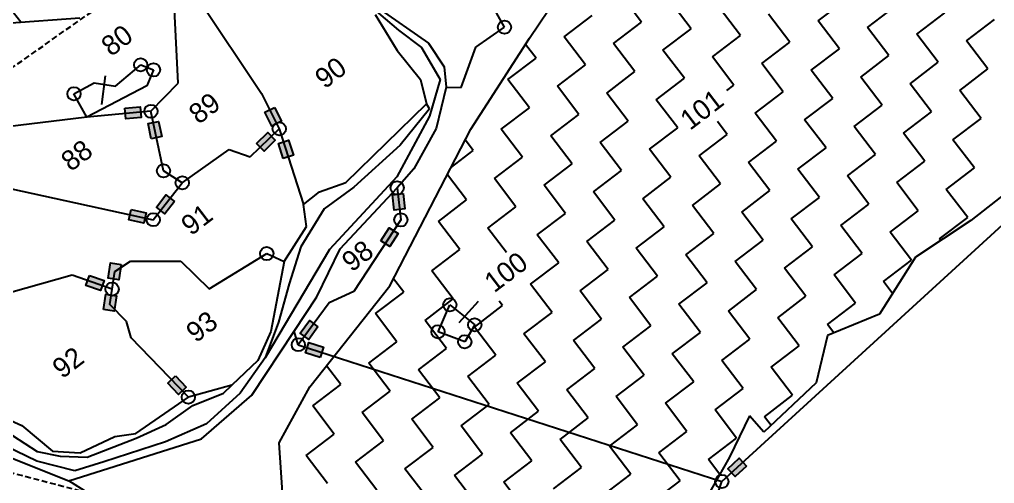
# Model space of a CAD drawing. Header units: metres. Extents: x 306750 to 310181, y 1935577 to 1940721.
# Drawn here: x 308896 to 309753, y 1937824 to 1938232 of the extents above; entities that cross this region are included whole.
import ezdxf

# ---------------------------------------------------------------- set-up
doc = ezdxf.new("R2010")
doc.units = ezdxf.units.M
doc.linetypes.add('DASHED', pattern=[0.75, 0.5, -0.25])
for name, color, linetype in [('LINE_FOOTPATH', 1, 'DASHED'), ('LINE_WATER', 4, 'Continuous'), ('POLY_HATCH', 12, 'Continuous'), ('POLY_PARCEL', 6, 'Continuous'), ('POLY_WATER', 4, 'Continuous'), ('TEXT_PARCEL', 7, 'Continuous')]:
    doc.layers.add(name, color=color, linetype=linetype)
doc.styles.add('TEXT_MAP', font='')
doc.styles.get('TEXT_MAP').set_extended_font_data('Kruti Dev 050')
doc.dimstyles.get("Standard").update_dxf_attribs({"dimtxt": 0.18, "dimasz": 0.18, "dimexe": 0.18, "dimexo": 0.0625, "dimgap": 0.09, "dimtad": 0, "dimtih": 1, "dimtoh": 1, "dimdec": 4, "dimzin": 0, "dimdsep": 46, "dimtxsty": 'Standard', "dimcen": 0.09, "dimadec": 0, "dimazin": 0, "dimtfac": 1, "dimtdec": 4, "dimtofl": 0, "dimtmove": 0, "dimatfit": 3, "dimfxl": 1, "dimtolj": 1, "dimtzin": 0, "dimarcsym": 0})

msp = doc.modelspace()

# ---------------------------------------------------------------- hatches: boundary and pattern name
for points in [[(309003.27, 1938145.48), (309002.43, 1938154.84), (308988.91, 1938153.63), (308989.74, 1938144.27)], [(309117.99, 1938138.02), (309126.36, 1938142.28), (309120.2, 1938154.39), (309111.83, 1938150.13)], [(309018.49, 1938142.11), (309009.3, 1938140.17), (309012.1, 1938126.88), (309021.29, 1938128.81)], [(309120.86, 1938125.51), (309114.31, 1938132.24), (309104.57, 1938122.77), (309111.13, 1938116.04)], [(309132.68, 1938125.49), (309123.74, 1938122.61), (309127.91, 1938109.68), (309136.85, 1938112.57)], [(309016.59, 1938066.91), (309023.97, 1938061.1), (309032.37, 1938071.78), (309024.98, 1938077.59)], [(309225.49, 1938064.29), (309234.83, 1938065.36), (309233.28, 1938078.85), (309223.95, 1938077.78)], [(309005.6, 1938052.82), (309007.59, 1938062), (308994.32, 1938064.88), (308992.32, 1938055.7)], [(309228.95, 1938043.61), (309221.09, 1938048.77), (309213.64, 1938037.42), (309221.49, 1938032.26)], [(308974.37, 1938004.48), (308983.66, 1938003.08), (308985.7, 1938016.5), (308976.41, 1938017.91)], [(308967.5, 1937993.56), (308970.61, 1938002.43), (308957.79, 1938006.92), (308954.68, 1937998.05)], [(308981.53, 1937989.03), (308972.25, 1937990.44), (308970.21, 1937977.01), (308979.5, 1937975.6)], [(309142.88, 1937956.31), (309150.45, 1937950.75), (309158.49, 1937961.69), (309150.92, 1937967.26)], [(309150.51, 1937948.08), (309147.62, 1937939.14), (309160.55, 1937934.97), (309163.43, 1937943.91)], [(309035.94, 1937902.47), (309042.71, 1937908.98), (309033.3, 1937918.77), (309026.53, 1937912.26)], [(309518.36, 1937837.32), (309524.7, 1937830.39), (309534.73, 1937839.55), (309528.39, 1937846.49)]]:
    msp.add_hatch(color=256).paths.add_polyline_path(points)

# ---------------------------------------------------------------- linework, layer by layer
for points in [[(308988.91, 1938153.63), (309002.43, 1938154.84), (309003.27, 1938145.48), (308989.74, 1938144.27)], [(309120.2, 1938154.39), (309126.36, 1938142.28), (309117.99, 1938138.02), (309111.83, 1938150.13)], [(309012.1, 1938126.88), (309009.3, 1938140.17), (309018.49, 1938142.11), (309021.29, 1938128.81)], [(309104.57, 1938122.77), (309114.31, 1938132.24), (309120.86, 1938125.51), (309111.13, 1938116.04)], [(309127.91, 1938109.68), (309123.74, 1938122.61), (309132.68, 1938125.49), (309136.85, 1938112.57)], [(309032.37, 1938071.78), (309023.97, 1938061.1), (309016.59, 1938066.91), (309024.98, 1938077.59)], [(309233.28, 1938078.85), (309234.83, 1938065.36), (309225.49, 1938064.29), (309223.95, 1938077.78)], [(308994.32, 1938064.88), (309007.59, 1938062), (309005.6, 1938052.82), (308992.32, 1938055.7)], [(309213.64, 1938037.42), (309221.09, 1938048.77), (309228.95, 1938043.61), (309221.49, 1938032.26)], [(308985.7, 1938016.5), (308983.66, 1938003.08), (308974.37, 1938004.48), (308976.41, 1938017.91)], [(308957.79, 1938006.92), (308970.61, 1938002.43), (308967.5, 1937993.56), (308954.68, 1937998.05)], [(308970.21, 1937977.01), (308972.25, 1937990.44), (308981.53, 1937989.03), (308979.5, 1937975.6)], [(309158.49, 1937961.69), (309150.45, 1937950.75), (309142.88, 1937956.31), (309150.92, 1937967.26)], [(309160.55, 1937934.97), (309147.62, 1937939.14), (309150.51, 1937948.08), (309163.43, 1937943.91)], [(309033.3, 1937918.77), (309042.71, 1937908.98), (309035.94, 1937902.47), (309026.53, 1937912.26)], [(309534.73, 1937839.55), (309524.7, 1937830.39), (309518.36, 1937837.32), (309528.39, 1937846.49)]]:
    msp.add_lwpolyline(points, close=True)
for centre in [(309322.28, 1938224.84), (309002.8, 1938191.74), (309014, 1938187.28), (308944.24, 1938166.36), (309011.82, 1938150.96), (309124.49, 1938135.6), (309022.83, 1938098.71), (309039.32, 1938088.22), (309228, 1938083.73), (309013.86, 1938055.83), (309231.21, 1938055.62), (309113.49, 1938026.09), (308977.68, 1937994.97), (309274.25, 1937981.15), (309296.13, 1937963.54), (309263.89, 1937957.5), (309141.23, 1937946.14), (309287.37, 1937948.75), (309044.68, 1937900.16), (309513.15, 1937826.19)]:
    msp.add_circle(centre, 5.81)
at = {"layer": 'LINE_FOOTPATH', "ltscale": 10}
for p, q in [((308869.92, 1938175.28), (309039.75, 1938294.21)), ((308865.1, 1937840.23), (309013.25, 1937801.31))]:
    msp.add_line(p, q, dxfattribs=at)
at = {"layer": 'LINE_WATER'}
for p, q in [((309205.69, 1938242.08), (309229.09, 1938222.25)), ((309229.09, 1938222.25), (309249.3, 1938206.98)), ((309249.3, 1938206.98), (309265.8, 1938178.85)), ((309265.8, 1938178.85), (309256.28, 1938146.61)), ((309256.32, 1938153.16), (309253.71, 1938157.51)), ((309256.32, 1938153.16), (309230.56, 1938121.34)), ((309256.28, 1938146.61), (309227.74, 1938093.52)), ((309230.56, 1938121.34), (309189.87, 1938084.38)), ((309227.74, 1938093.52), (309168.68, 1938029.56)), ((309189.87, 1938084.38), (309164.01, 1938065.41)), ((309164.01, 1938065.41), (309143.29, 1938032.04)), ((309168.68, 1938029.56), (309111.99, 1937934.65)), ((309143.29, 1938032.04), (309133.26, 1937999.54)), ((309133.26, 1937999.54), (309123.75, 1937965.99)), ((309123.75, 1937965.99), (309111.99, 1937934.65)), ((309111.99, 1937934.65), (309090.15, 1937903.48)), ((309075.55, 1937903.56), (309082.87, 1937910.67)), ((309048.59, 1937892.83), (309075.55, 1937903.56)), ((309090.15, 1937903.48), (309060.59, 1937876.75)), ((309025.16, 1937876.15), (309048.59, 1937892.83)), ((308998.79, 1937864.21), (309025.16, 1937876.15)), ((309060.59, 1937876.75), (309024.57, 1937860.79)), ((308879.14, 1937873.52), (308911.99, 1937852.48)), ((308911.48, 1937843.99), (308874.76, 1937861.81)), ((308955.87, 1937847.32), (308998.79, 1937864.21)), ((309024.57, 1937860.79), (308970.37, 1937843.49)), ((308911.99, 1937852.48), (308932.01, 1937848.27)), ((308944.84, 1937835.53), (308911.48, 1937843.99)), ((308932.01, 1937848.27), (308955.87, 1937847.32)), ((308970.37, 1937843.49), (308944.84, 1937835.53))]:
    msp.add_line(p, q, dxfattribs=at)
at = {"layer": 'POLY_HATCH'}
for p, q in [((309344.26, 1938215.01), (309438.05, 1938355.05)), ((308885.4, 1938228.28), (308949.37, 1938232.88)), ((309292.86, 1938135.15), (309344.26, 1938215.01)), ((309221.6, 1937997.78), (309292.86, 1938135.15)), ((309764.41, 1938080.52), (309731.82, 1938055.14)), ((309731.82, 1938055.14), (309683.11, 1938023.06)), ((309683.11, 1938023.06), (309651.57, 1937972.82)), ((309151.26, 1937909.06), (309221.6, 1937997.78)), ((309651.57, 1937972.82), (309605.97, 1937954.26)), ((309605.97, 1937954.26), (309595.86, 1937912.54)), ((309124.33, 1937860.11), (309151.26, 1937909.06)), ((309595.86, 1937912.54), (309550.07, 1937869.3)), ((309537.45, 1937883.67), (309519.85, 1937847.4)), ((309550.07, 1937869.3), (309537.45, 1937883.67)), ((309128.37, 1937801.29), (309124.33, 1937860.11)), ((309519.85, 1937847.4), (309494.85, 1937803.25))]:
    msp.add_line(p, q, dxfattribs=at)
at = {"layer": 'POLY_HATCH', "linetype": 'Continuous', "ltscale": 10}
for p, q in [((309442.68, 1938229.21), (309423.91, 1938253.85)), ((309486.1, 1938223.33), (309467.33, 1938247.98)), ((309597.6, 1938230.36), (309622.24, 1938249.13)), ((309641.02, 1938224.48), (309665.67, 1938243.26)), ((308897.45, 1938229.14), (308891.09, 1938237.5)), ((309374.61, 1938216.31), (309399.26, 1938235.08)), ((309529.53, 1938217.46), (309510.75, 1938242.11)), ((309572.95, 1938211.58), (309554.17, 1938236.23)), ((309684.44, 1938218.61), (309709.09, 1938237.38)), ((309418.03, 1938210.43), (309442.68, 1938229.21)), ((309616.37, 1938205.71), (309597.6, 1938230.36)), ((309727.86, 1938212.74), (309752.51, 1938231.51)), ((309461.45, 1938204.56), (309486.1, 1938223.33)), ((309504.88, 1938198.68), (309529.53, 1938217.46)), ((309659.79, 1938199.84), (309641.02, 1938224.48)), ((309703.22, 1938193.96), (309684.44, 1938218.61)), ((309349.96, 1938197.53), (309340.77, 1938209.6)), ((309393.38, 1938191.66), (309374.61, 1938216.31)), ((309436.81, 1938185.78), (309418.03, 1938210.43)), ((309548.3, 1938192.81), (309572.95, 1938211.58)), ((309746.64, 1938188.09), (309727.86, 1938212.74)), ((309480.23, 1938179.91), (309461.45, 1938204.56)), ((309591.72, 1938186.94), (309616.37, 1938205.71)), ((309325.31, 1938178.76), (309349.96, 1938197.53)), ((309368.74, 1938172.88), (309393.38, 1938191.66)), ((309523.65, 1938174.04), (309504.88, 1938198.68)), ((309567.07, 1938168.16), (309548.3, 1938192.81)), ((309635.15, 1938181.06), (309659.79, 1938199.84)), ((309678.57, 1938175.19), (309703.22, 1938193.96)), ((309412.16, 1938167.01), (309436.81, 1938185.78)), ((309610.5, 1938162.29), (309591.72, 1938186.94)), ((309721.99, 1938169.31), (309746.64, 1938188.09)), ((309344.09, 1938154.11), (309325.31, 1938178.76)), ((309455.58, 1938161.13), (309480.23, 1938179.91)), ((309653.92, 1938156.41), (309635.15, 1938181.06)), ((309697.34, 1938150.54), (309678.57, 1938175.19)), ((309387.51, 1938148.23), (309368.74, 1938172.88)), ((309430.93, 1938142.36), (309412.16, 1938167.01)), ((309517.46, 1938169.32), (309523.65, 1938174.04)), ((309542.43, 1938149.39), (309567.07, 1938168.16)), ((309740.77, 1938144.67), (309721.99, 1938169.31)), ((309474.35, 1938136.49), (309455.58, 1938161.13)), ((309585.85, 1938143.51), (309610.5, 1938162.29)), ((309319.44, 1938135.33), (309344.09, 1938154.11)), ((309561.2, 1938124.74), (309542.43, 1938149.39)), ((309629.27, 1938137.64), (309653.92, 1938156.41)), ((309672.69, 1938131.77), (309697.34, 1938150.54)), ((309362.86, 1938129.46), (309387.51, 1938148.23)), ((309406.28, 1938123.59), (309430.93, 1938142.36)), ((309517.78, 1938130.61), (309509.2, 1938141.88)), ((309604.62, 1938118.86), (309585.85, 1938143.51)), ((309716.12, 1938125.89), (309740.77, 1938144.67)), ((309338.21, 1938110.69), (309319.44, 1938135.33)), ((309449.71, 1938117.71), (309474.35, 1938136.49)), ((309648.05, 1938112.99), (309629.27, 1938137.64)), ((309691.47, 1938107.12), (309672.69, 1938131.77)), ((309294.79, 1938116.56), (309287.9, 1938125.6)), ((309381.64, 1938104.81), (309362.86, 1938129.46)), ((309425.06, 1938098.94), (309406.28, 1938123.59)), ((309493.13, 1938111.84), (309517.78, 1938130.61)), ((309536.55, 1938105.96), (309561.2, 1938124.74)), ((309734.89, 1938101.24), (309716.12, 1938125.89)), ((309275.65, 1938101.98), (309294.79, 1938116.56)), ((309468.48, 1938093.06), (309449.71, 1938117.71)), ((309579.97, 1938100.09), (309604.62, 1938118.86)), ((309313.56, 1938091.91), (309338.21, 1938110.69)), ((309511.9, 1938087.19), (309493.13, 1938111.84)), ((309555.33, 1938081.32), (309536.55, 1938105.96)), ((309623.4, 1938094.22), (309648.05, 1938112.99)), ((309666.82, 1938088.34), (309691.47, 1938107.12)), ((309356.99, 1938086.04), (309381.64, 1938104.81)), ((309400.41, 1938080.16), (309425.06, 1938098.94)), ((309598.75, 1938075.44), (309579.97, 1938100.09)), ((309710.24, 1938082.47), (309734.89, 1938101.24)), ((309288.92, 1938073.14), (309272.12, 1938095.18)), ((309332.34, 1938067.26), (309313.56, 1938091.91)), ((309443.83, 1938074.29), (309468.48, 1938093.06)), ((309642.17, 1938069.57), (309623.4, 1938094.22)), ((309375.76, 1938061.39), (309356.99, 1938086.04)), ((309487.26, 1938068.42), (309511.9, 1938087.19)), ((309530.68, 1938062.54), (309555.33, 1938081.32)), ((309685.59, 1938063.69), (309666.82, 1938088.34)), ((309729.02, 1938057.82), (309710.24, 1938082.47)), ((309264.27, 1938054.36), (309288.92, 1938073.14)), ((309419.18, 1938055.51), (309400.41, 1938080.16)), ((309462.61, 1938049.64), (309443.83, 1938074.29)), ((309574.1, 1938056.67), (309598.75, 1938075.44)), ((309307.69, 1938048.49), (309332.34, 1938067.26)), ((309506.03, 1938043.77), (309487.26, 1938068.42)), ((309617.52, 1938050.79), (309642.17, 1938069.57)), ((309660.95, 1938044.92), (309685.59, 1938063.69)), ((309351.11, 1938042.61), (309375.76, 1938061.39)), ((309394.54, 1938036.74), (309419.18, 1938055.51)), ((309549.45, 1938037.89), (309530.68, 1938062.54)), ((309592.88, 1938032.02), (309574.1, 1938056.67)), ((309704.37, 1938039.05), (309729.02, 1938057.82)), ((309283.04, 1938029.71), (309264.27, 1938054.36)), ((309323.95, 1938027.15), (309307.69, 1938048.49)), ((309437.96, 1938030.87), (309462.61, 1938049.64)), ((309636.3, 1938026.15), (309617.52, 1938050.79)), ((309369.89, 1938017.97), (309351.11, 1938042.61)), ((309481.38, 1938024.99), (309506.03, 1938043.77)), ((309524.8, 1938019.12), (309549.45, 1938037.89)), ((309679.72, 1938020.27), (309660.95, 1938044.92)), ((309705.38, 1938037.72), (309704.37, 1938039.05)), ((309258.39, 1938010.94), (309283.04, 1938029.71)), ((309413.31, 1938012.09), (309394.54, 1938036.74)), ((309456.73, 1938006.22), (309437.96, 1938030.87)), ((309568.23, 1938013.24), (309592.88, 1938032.02)), ((309500.16, 1938000.34), (309481.38, 1938024.99)), ((309611.65, 1938007.37), (309636.3, 1938026.15)), ((309345.24, 1937999.19), (309369.89, 1938017.97)), ((309388.66, 1937993.32), (309413.31, 1938012.09)), ((309543.58, 1937994.47), (309524.8, 1938019.12)), ((309587, 1937988.6), (309568.23, 1938013.24)), ((309655.07, 1938001.5), (309679.72, 1938020.27)), ((309233.75, 1937992.17), (309224.79, 1938003.92)), ((309277.17, 1937986.29), (309258.39, 1938010.94)), ((309432.08, 1937987.44), (309456.73, 1938006.22)), ((309630.42, 1937982.72), (309611.65, 1938007.37)), ((309364.01, 1937974.54), (309345.24, 1937999.19)), ((309475.51, 1937981.57), (309500.16, 1938000.34)), ((309663.02, 1937991.06), (309655.07, 1938001.5)), ((309209.1, 1937973.39), (309233.75, 1937992.17)), ((309252.52, 1937967.52), (309277.17, 1937986.29)), ((309407.44, 1937968.67), (309388.66, 1937993.32)), ((309450.86, 1937962.8), (309432.08, 1937987.44)), ((309518.93, 1937975.7), (309543.58, 1937994.47)), ((309562.35, 1937969.82), (309587, 1937988.6)), ((309295.94, 1937961.64), (309320.59, 1937980.42)), ((309320.59, 1937980.42), (309317.59, 1937984.36)), ((309494.28, 1937956.92), (309475.51, 1937981.57)), ((309605.78, 1937963.95), (309630.42, 1937982.72)), ((309227.87, 1937948.74), (309209.1, 1937973.39)), ((309339.37, 1937955.77), (309364.01, 1937974.54)), ((309537.7, 1937951.05), (309518.93, 1937975.7)), ((309581.13, 1937945.17), (309562.35, 1937969.82)), ((309271.29, 1937942.87), (309252.52, 1937967.52)), ((309314.72, 1937936.99), (309295.94, 1937961.64)), ((309382.79, 1937949.9), (309407.44, 1937968.67)), ((309426.21, 1937944.02), (309450.86, 1937962.8)), ((309611.45, 1937956.49), (309605.78, 1937963.95)), ((309358.14, 1937931.12), (309339.37, 1937955.77)), ((309469.63, 1937938.15), (309494.28, 1937956.92)), ((309203.22, 1937929.97), (309227.87, 1937948.74)), ((309401.56, 1937925.25), (309382.79, 1937949.9)), ((309444.99, 1937919.37), (309426.21, 1937944.02)), ((309513.06, 1937932.27), (309537.7, 1937951.05)), ((309556.48, 1937926.4), (309581.13, 1937945.17)), ((309246.65, 1937924.09), (309271.29, 1937942.87)), ((309290.07, 1937918.22), (309314.72, 1937936.99)), ((309488.41, 1937913.5), (309469.63, 1937938.15)), ((309178.57, 1937911.19), (309166.02, 1937927.68)), ((309222, 1937905.32), (309203.22, 1937929.97)), ((309333.49, 1937912.35), (309358.14, 1937931.12)), ((309531.83, 1937907.62), (309513.06, 1937932.27)), ((309575.25, 1937901.75), (309556.48, 1937926.4)), ((309265.42, 1937899.45), (309246.65, 1937924.09)), ((309308.84, 1937893.57), (309290.07, 1937918.22)), ((309376.91, 1937906.47), (309401.56, 1937925.25)), ((309420.34, 1937900.6), (309444.99, 1937919.37)), ((309153.93, 1937892.42), (309178.57, 1937911.19)), ((309352.27, 1937887.7), (309333.49, 1937912.35)), ((309463.76, 1937894.72), (309488.41, 1937913.5)), ((309197.35, 1937886.55), (309222, 1937905.32)), ((309395.69, 1937881.82), (309376.91, 1937906.47)), ((309439.11, 1937875.95), (309420.34, 1937900.6)), ((309507.18, 1937888.85), (309531.83, 1937907.62)), ((309550.61, 1937882.98), (309575.25, 1937901.75)), ((309172.7, 1937867.77), (309153.93, 1937892.42)), ((309240.77, 1937880.67), (309265.42, 1937899.45)), ((309284.19, 1937874.8), (309308.84, 1937893.57)), ((309482.53, 1937870.08), (309463.76, 1937894.72)), ((309216.12, 1937861.9), (309197.35, 1937886.55)), ((309327.62, 1937868.92), (309352.27, 1937887.7)), ((309525.96, 1937864.2), (309507.18, 1937888.85)), ((309259.55, 1937856.02), (309240.77, 1937880.67)), ((309302.97, 1937850.15), (309284.19, 1937874.8)), ((309371.04, 1937863.05), (309395.69, 1937881.82)), ((309414.46, 1937857.18), (309439.11, 1937875.95)), ((309556.44, 1937875.32), (309550.61, 1937882.98)), ((309148.05, 1937849), (309172.7, 1937867.77)), ((309346.39, 1937844.28), (309327.62, 1937868.92)), ((309457.89, 1937851.3), (309482.53, 1937870.08)), ((309191.48, 1937843.12), (309216.12, 1937861.9)), ((309389.81, 1937838.4), (309371.04, 1937863.05)), ((309501.31, 1937845.43), (309525.96, 1937864.2)), ((309234.9, 1937837.25), (309259.55, 1937856.02)), ((309278.32, 1937831.37), (309302.97, 1937850.15)), ((309433.24, 1937832.53), (309414.46, 1937857.18)), ((309476.66, 1937826.65), (309457.89, 1937851.3)), ((309166.83, 1937824.35), (309148.05, 1937849)), ((309210.25, 1937818.47), (309191.48, 1937843.12)), ((309321.74, 1937825.5), (309346.39, 1937844.28)), ((309511.3, 1937832.31), (309501.31, 1937845.43)), ((309253.67, 1937812.6), (309234.9, 1937837.25)), ((309365.17, 1937819.63), (309389.81, 1937838.4)), ((309408.59, 1937813.75), (309433.24, 1937832.53)), ((309297.1, 1937806.73), (309278.32, 1937831.37)), ((309340.52, 1937800.85), (309321.74, 1937825.5)), ((309452.01, 1937807.88), (309476.66, 1937826.65))]:
    msp.add_line(p, q, dxfattribs=at)
at = {"layer": 'POLY_PARCEL'}
for p, q in [((309322.28, 1938224.84), (309290.53, 1938281.58)), ((309035.63, 1938175.51), (309031.96, 1938252.75)), ((309054.19, 1938248.38), (309108.8, 1938166.44)), ((309297.18, 1938207.12), (309322.28, 1938224.84)), ((309284.22, 1938171.89), (309297.18, 1938207.12)), ((308980.56, 1938172.89), (309002.8, 1938191.74)), ((309002.8, 1938191.74), (309014, 1938187.28)), ((309014, 1938187.28), (309008.17, 1938173.3)), ((308944.24, 1938166.36), (308961.86, 1938175.8)), ((308961.86, 1938175.8), (308980.56, 1938172.89)), ((309011.82, 1938150.96), (309035.63, 1938175.51)), ((308955.63, 1938145.94), (308944.24, 1938166.36)), ((309008.17, 1938173.3), (308955.63, 1938145.94)), ((309108.8, 1938166.44), (309124.49, 1938135.6)), ((309271.09, 1938172.07), (309284.22, 1938171.89)), ((309011.82, 1938150.96), (308955.63, 1938145.94)), ((309022.83, 1938098.71), (309011.82, 1938150.96)), ((309513.15, 1937826.19), (309873.52, 1938155.61)), ((308955.63, 1938145.94), (308846.04, 1938132.61)), ((309099.08, 1938110.88), (309124.49, 1938135.6)), ((309124.49, 1938135.6), (309145.92, 1938069.14)), ((309039.32, 1938088.22), (309080.47, 1938117.32)), ((309080.47, 1938117.32), (309099.08, 1938110.88)), ((309039.32, 1938088.22), (309022.83, 1938098.71)), ((308889.39, 1938082.83), (309013.86, 1938055.83)), ((309013.86, 1938055.83), (309039.32, 1938088.22)), ((309228, 1938083.73), (309231.21, 1938055.62)), ((309231.21, 1938055.62), (309190.01, 1937992.88)), ((309063.05, 1937995.23), (309113.49, 1938026.09)), ((309113.49, 1938026.09), (309128.71, 1938019.28)), ((308980.03, 1938010.49), (308993.74, 1938019.54)), ((308993.74, 1938019.54), (309037.98, 1938019.48)), ((309037.98, 1938019.48), (309063.05, 1937995.23)), ((308942.67, 1938007.23), (308888.85, 1937991.98)), ((308977.68, 1937994.97), (308942.67, 1938007.23)), ((308977.68, 1937994.97), (308980.03, 1938010.49)), ((308975.62, 1937981.37), (308977.68, 1937994.97)), ((309190.01, 1937992.88), (309168.23, 1937982.88)), ((308990.39, 1937966.45), (308975.62, 1937981.37)), ((309168.23, 1937982.88), (309141.23, 1937946.14)), ((309263.89, 1937957.5), (309274.25, 1937981.15)), ((309274.25, 1937981.15), (309296.13, 1937963.54)), ((308994.58, 1937952.27), (308990.39, 1937966.45)), ((309296.13, 1937963.54), (309287.37, 1937948.75)), ((309044.68, 1937900.16), (308994.58, 1937952.27)), ((309141.23, 1937946.14), (309137.59, 1937957.91)), ((309287.37, 1937948.75), (309263.89, 1937957.5)), ((309141.23, 1937946.14), (309513.15, 1937826.19)), ((308956.38, 1937816.17), (308939.68, 1937826.58)), ((309451.94, 1937647.02), (309513.15, 1937826.19))]:
    msp.add_line(p, q, dxfattribs=at)
at = {"layer": 'POLY_WATER'}
for p, q in [((309208.73, 1938235.82), (309228.03, 1938204.18)), ((309210.07, 1938242.43), (309255.46, 1938210.7)), ((309255.46, 1938210.7), (309269.44, 1938189.99)), ((309228.03, 1938204.18), (309248.65, 1938178.95)), ((309269.44, 1938189.99), (309271.09, 1938172.07)), ((309248.65, 1938178.95), (309253.71, 1938157.51)), ((309271.09, 1938172.07), (309262.3, 1938135.82)), ((309182.81, 1938088.45), (309253.71, 1938157.51)), ((309262.3, 1938135.82), (309242.74, 1938100.35)), ((309242.74, 1938100.35), (309228, 1938083.73)), ((309145.92, 1938069.14), (309159.93, 1938080.42)), ((309159.93, 1938080.42), (309182.81, 1938088.45)), ((309177.89, 1938030.34), (309228, 1938083.73)), ((309148.31, 1938049.99), (309145.92, 1938069.14)), ((309128.71, 1938019.28), (309148.31, 1938049.99)), ((309157.55, 1937988.14), (309177.89, 1938030.34)), ((309128.71, 1938019.28), (309117.07, 1937957.62)), ((309137.59, 1937957.91), (309157.55, 1937988.14)), ((309100.48, 1937901.72), (309137.59, 1937957.91)), ((309117.07, 1937957.62), (309105.61, 1937932.26)), ((309105.61, 1937932.26), (309082.87, 1937910.67)), ((309082.87, 1937910.67), (309044.68, 1937900.16)), ((309056.1, 1937863.53), (309100.48, 1937901.72)), ((308855.98, 1937894.82), (308898.31, 1937875.11)), ((308998.44, 1937868.23), (309044.68, 1937900.16)), ((308898.31, 1937875.11), (308925.43, 1937852.59)), ((308980.04, 1937865.72), (308998.44, 1937868.23)), ((308851.51, 1937861.88), (308939.68, 1937826.58)), ((308939.68, 1937826.58), (309056.1, 1937863.53)), ((308949.64, 1937851.22), (308980.04, 1937865.72)), ((308925.43, 1937852.59), (308949.64, 1937851.22))]:
    msp.add_line(p, q, dxfattribs=at)

# ---------------------------------------------------------------- texts
at = {"layer": 'TEXT_PARCEL', "ltscale": 10, "style": 'TEXT_MAP'}
for s, p in [('80', (308976.85, 1938198.43)), ('90', (309164.48, 1938170.06)), ('89', (309053.69, 1938138.94)), ('101', (309485.22, 1938133.7)), ('88', (308941.5, 1938097.49)), ('91', (309046.98, 1938041.19)), ('98', (309188.1, 1938009.29)), ('100', (309313.24, 1937991.12)), ('93', (309051.31, 1937947.22)), ('92', (308933.89, 1937915.68))]:
    msp.add_text(s, height=17.566, rotation=37.29617, dxfattribs=at).set_placement(p)

# ---------------------------------------------------------------- leaders
for points in [[(308971.64, 1938181.95), (308968.42, 1938156.87)], [(309299.21, 1937984.07), (309282.31, 1937965.26)]]:
    msp.add_leader(points, dimstyle='Standard', override={"dimtxt": 2.5, "dimasz": 2.5, "dimexe": 1.25, "dimexo": 0.625, "dimgap": 0.625, "dimtad": 1, "dimtih": 0, "dimtoh": 0, "dimzin": 8, "dimcen": 2.5, "dimtofl": 1})

doc.saveas('drawing.dxf')
